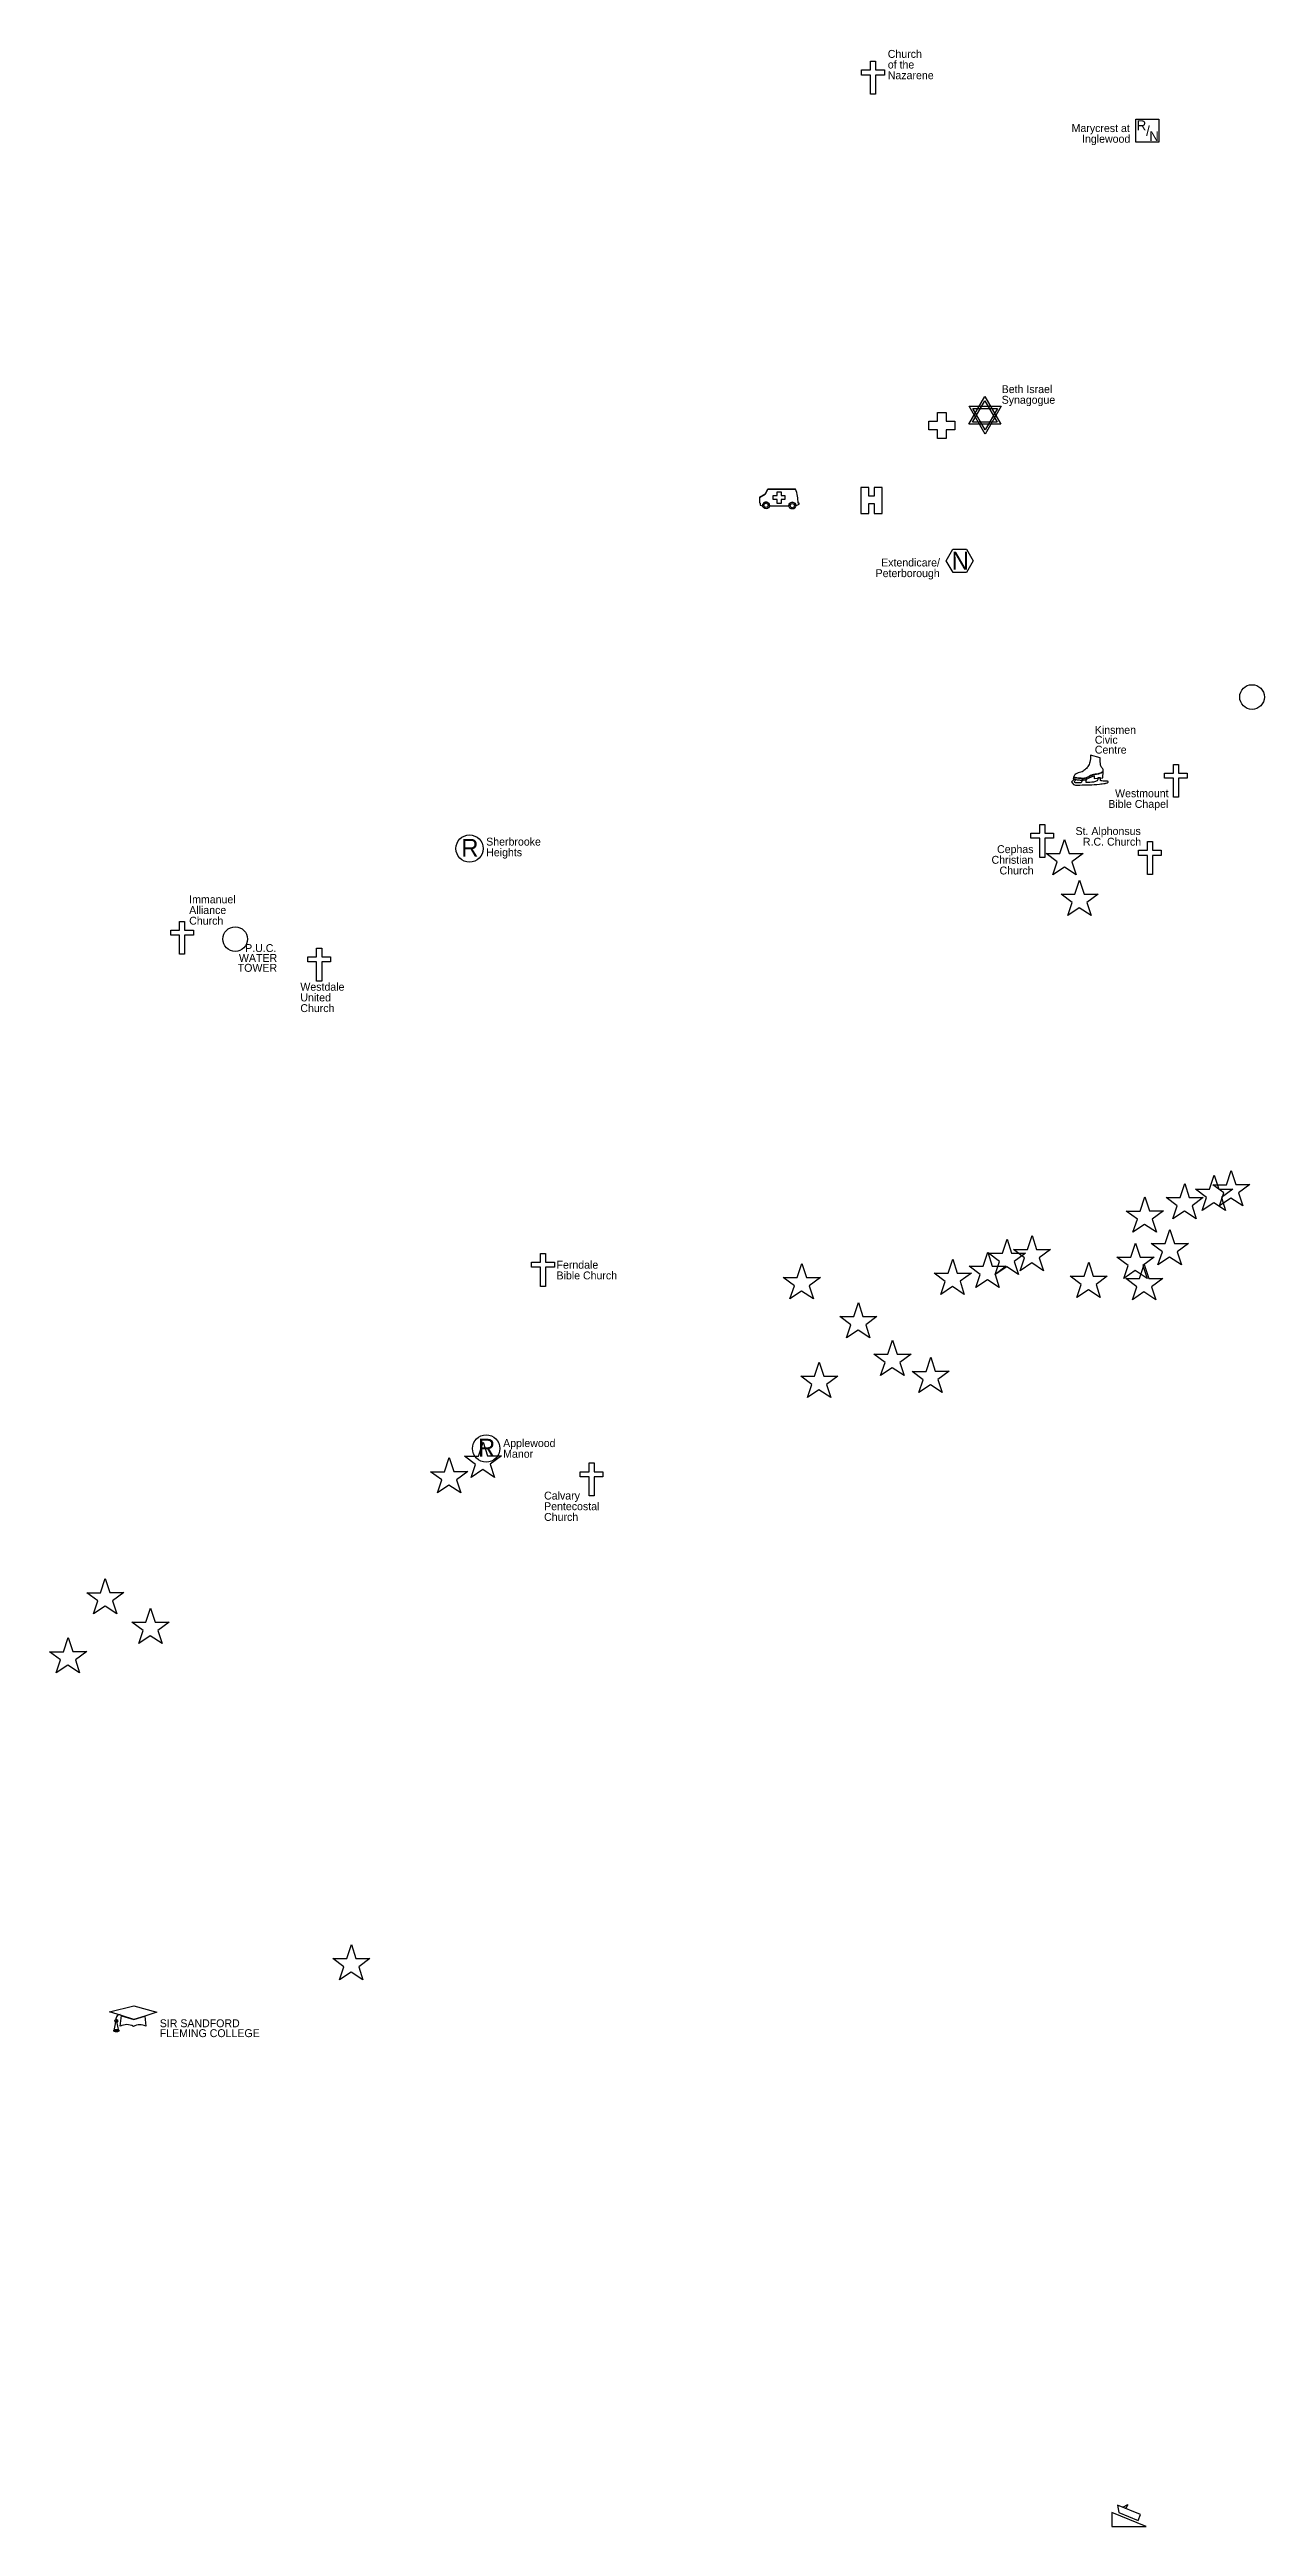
# Model space of a CAD drawing. Extents: x 709372 to 716948, y 4903261 to 4916861.
# Drawn here: x 709372 to 712443, y 4903261 to 4909526 of the extents above; entities that cross this region are included whole.
import ezdxf

# ---------------------------------------------------------------- set-up
doc = ezdxf.new("R2010")
doc.units = 0
for name, color, linetype in [('arenas', 7, 'Continuous'), ('boat ramps', 7, 'Continuous'), ('hospital_health', 7, 'Continuous'), ('nursing homes', 7, 'Continuous'), ('post secondary', 7, 'Continuous'), ('religious inst_', 7, 'Continuous'), ('restaurants', 7, 'Continuous'), ('retire_nursing', 7, 'Continuous'), ('retirement homes', 7, 'Continuous'), ('water towers', 7, 'Continuous')]:
    doc.layers.add(name, color=color, linetype=linetype)

msp = doc.modelspace()

# ---------------------------------------------------------------- linework, layer by layer
at = {"layer": 'arenas'}
for p, q in [((712027.8, 4907734), (712003.6, 4907740.8)), ((711962.4, 4907680.5), (711955.3, 4907673.6)), ((711955.3, 4907673.6), (711960.3, 4907666.3)), ((711960.6, 4907684.9), (711959.3, 4907680.5)), ((711967.4, 4907679.6), (711962.4, 4907680.5)), ((711963.2, 4907673.1), (711963.6, 4907675.8)), ((711963.7, 4907671.5), (711963.2, 4907673.1)), ((711963.6, 4907675.8), (711967.4, 4907679.6)), ((711965.3, 4907670.5), (711963.7, 4907671.5)), ((711979.8, 4907671), (711965.3, 4907670.5)), ((711983.6, 4907681.1), (711979.8, 4907671)), ((711993.3, 4907682.9), (711983.6, 4907681.1)), ((711992.5, 4907672.1), (711993.3, 4907682.9)), ((712012.3, 4907688.5), (712012.6, 4907681.7)), ((712012.6, 4907681.7), (712034.1, 4907683.4)), ((712028.6, 4907683.8), (712021.4, 4907683.2)), ((712034.1, 4907683.4), (712035.2, 4907699.7))]:
    msp.add_line(p, q, dxfattribs=at)
for points in [[(712003.6, 4907740.8), (712001.5, 4907723.2), (711996.9, 4907711.9), (711995, 4907709.3), (711986.6, 4907702.4), (711981.9, 4907699.1), (711968.9, 4907694.7), (711964.6, 4907691.9), (711961.7, 4907688.4), (711960.4, 4907684.6)], [(712035.6, 4907699.7), (712035.5, 4907702.4), (712034, 4907706), (712031.7, 4907709.7), (712029.5, 4907713.9), (712028, 4907722.7), (712028, 4907729.3), (712027.8, 4907734)], [(711959.3, 4907680.5), (711967.1, 4907679.2), (711977.3, 4907677.9), (711987.2, 4907678.2), (711992.6, 4907679.9), (712000, 4907683.3), (712007.6, 4907686.7), (712012.3, 4907688.5)], [(711960.3, 4907666.3), (711965.2, 4907665.3), (711969.4, 4907665)], [(711960.4, 4907684.6), (711976.8, 4907682.3), (711982.8, 4907681.8), (711992.1, 4907683.2), (712007.1, 4907690.6), (712022.3, 4907693.5), (712029.9, 4907696.1), (712035.6, 4907699.7)], [(712035.2, 4907699.7), (712030, 4907696.4), (712022.5, 4907693.8), (712007.3, 4907690.9), (711992.2, 4907683.6), (711983, 4907682.2), (711976.9, 4907682.6), (711960.6, 4907684.9)], [(711969.4, 4907665), (711976.6, 4907665.3), (711999.8, 4907666), (712025.6, 4907667.7), (712040.4, 4907669.5)], [(712020.1, 4907676), (712011.2, 4907673), (711992.5, 4907672.1)], [(712021.4, 4907683.2), (712022.1, 4907679), (712020.1, 4907676)], [(712045.4, 4907675.3), (712031.7, 4907675.6), (712028.7, 4907676.8), (712028.2, 4907680), (712028.6, 4907683.8)], [(712040.4, 4907669.5), (712043.2, 4907670.2), (712047.8, 4907672.4), (712048.3, 4907673.4), (712047.4, 4907674.6), (712045.4, 4907675.3)]]:
    msp.add_spline(points, degree=3, dxfattribs=at)
at = {"layer": 'boat ramps'}
for points in [[(712057.5, 4903296.5), (712057.5, 4903260.8), (712144.1, 4903260.8)], [(712123.6, 4903276.1), (712129.7, 4903290.7), (712071.1, 4903315), (712074.6, 4903295.8)], [(712085.1, 4903309.3), (712097.2, 4903316.7), (712091.8, 4903306.3)]]:
    msp.add_lwpolyline(points, close=True, dxfattribs=at)
at = {"layer": 'hospital_health'}
for p, q in [((711616.4, 4908585.8), (711616.4, 4908607.7)), ((711616.4, 4908607.7), (711638.3, 4908607.7)), ((711638.3, 4908607.7), (711638.3, 4908585.8)), ((711594.6, 4908563.9), (711594.6, 4908585.8)), ((711594.6, 4908585.8), (711616.4, 4908585.8)), ((711616.4, 4908563.9), (711594.6, 4908563.9)), ((711616.4, 4908542.1), (711616.4, 4908563.9)), ((711638.3, 4908542.1), (711616.4, 4908542.1)), ((711638.3, 4908585.8), (711660.2, 4908585.8)), ((711660.2, 4908563.9), (711638.3, 4908563.9)), ((711638.3, 4908563.9), (711638.3, 4908542.1)), ((711660.2, 4908585.8), (711660.2, 4908563.9)), ((711422.3, 4908417.5), (711422.3, 4908352.4)), ((711442.6, 4908417.5), (711422.3, 4908417.5)), ((711442.6, 4908395.7), (711442.6, 4908417.5)), ((711476.5, 4908417.5), (711456.2, 4908417.5)), ((711456.2, 4908417.5), (711456.2, 4908395.7)), ((711476.5, 4908352.4), (711476.5, 4908417.5)), ((711191.3, 4908371.6), (711241.3, 4908371.7)), ((711191.3, 4908371.6), (711241.3, 4908371.7)), ((711201.1, 4908387.6), (711201.1, 4908397.4)), ((711201.1, 4908397.4), (711211, 4908397.4)), ((711211, 4908387.6), (711201.1, 4908387.6)), ((711211, 4908397.4), (711211, 4908407.3)), ((711211, 4908407.3), (711220.9, 4908407.3)), ((711211, 4908377.7), (711211, 4908387.6)), ((711220.9, 4908377.7), (711211, 4908377.7)), ((711220.9, 4908407.3), (711220.9, 4908397.4)), ((711220.9, 4908397.4), (711230.8, 4908397.4)), ((711230.8, 4908387.6), (711220.9, 4908387.6)), ((711220.9, 4908387.6), (711220.9, 4908377.7)), ((711230.8, 4908397.4), (711230.8, 4908387.6)), ((711422.3, 4908352.4), (711442.6, 4908352.4)), ((711456.2, 4908395.7), (711442.6, 4908395.7)), ((711442.6, 4908352.4), (711442.6, 4908377.6)), ((711442.6, 4908377.6), (711456.2, 4908377.6)), ((711456.2, 4908377.6), (711456.2, 4908352.4)), ((711456.2, 4908352.4), (711476.5, 4908352.4))]:
    msp.add_line(p, q, dxfattribs=at)
for points in [[(711166.1, 4908393), (711181.1, 4908400.7), (711187.5, 4908413.4), (711257.9, 4908413.4)], [(711257.9, 4908413.4), (711187.5, 4908413.4), (711181.1, 4908400.7), (711166.1, 4908393)], [(711166.1, 4908393), (711166.1, 4908378.9), (711168, 4908378.4), (711168, 4908373), (711174.8, 4908371.8)], [(711166.1, 4908393), (711166.1, 4908378.9), (711168, 4908378.4), (711168, 4908373), (711174.8, 4908371.8)], [(711257.9, 4908371.6), (711267.1, 4908376), (711267.1, 4908378.4), (711264.2, 4908378.4)], [(711257.9, 4908371.6), (711267.1, 4908376), (711267.1, 4908378.4), (711264.2, 4908378.4)]]:
    msp.add_lwpolyline(points, dxfattribs=at)
for centre, radius in [((711183.1, 4908372.6), 8.57), ((711183.1, 4908372.6), 5.26), ((711249.6, 4908372.1), 8.57), ((711249.6, 4908372.1), 5.26)]:
    msp.add_circle(centre, radius, dxfattribs=at)
for centre, radius, start, end in [((711183.1, 4908372.6), 8.32, 353.62125, 185.14331), ((711249.6, 4908372.1), 8.32, 357.01523, 182.75833), ((711167.6, 4908379), 96.5, 359.61764, 20.83774), ((711167.6, 4908379), 96.5, 359.61764, 20.83774)]:
    msp.add_arc(centre, radius, start, end, dxfattribs=at)
at = {"layer": 'nursing homes'}
msp.add_lwpolyline([(711689.9, 4908203.1), (711656, 4908202.8), (711638.8, 4908232.2), (711655.6, 4908261.7), (711689.6, 4908261.9), (711706.7, 4908232.6)], close=True, dxfattribs=at)
at = {"layer": 'post secondary'}
for p, q in [((709523.6, 4904562.6), (709585, 4904578)), ((709553.9, 4904552.9), (709523.6, 4904562.6)), ((709538.3, 4904537.2), (709534.2, 4904514.7)), ((709542.3, 4904537.7), (709538.3, 4904537.2)), ((709547.3, 4904514.7), (709542.3, 4904537.7)), ((709550.7, 4904526.1), (709553.9, 4904552.9)), ((709553.8, 4904552.7), (709585, 4904542.8)), ((709553.9, 4904552.9), (709585, 4904542.8)), ((709585, 4904542.8), (709553.9, 4904552.9)), ((709585, 4904578), (709643.2, 4904561.3)), ((709585, 4904542.8), (709612.5, 4904551.5)), ((709612.5, 4904551.5), (709585, 4904542.8)), ((709585, 4904542.8), (709612.4, 4904551.3)), ((709643.2, 4904561.3), (709612.5, 4904551.5)), ((709612.5, 4904551.5), (709615.2, 4904526.5)), ((709534.2, 4904514.7), (709547.3, 4904514.7))]:
    msp.add_line(p, q, dxfattribs=at)
msp.add_circle((709540.3, 4904539.6), 3.88, dxfattribs=at)
for centre, radius, start, end in [((709551.6, 4904543.5), 12, 96.65242, 199.07165), ((709567, 4904495.7), 34.4, 60.24649, 118.20356), ((709600.5, 4904494.4), 35.3, 65.51037, 117.81191)]:
    msp.add_arc(centre, radius, start, end, dxfattribs=at)
msp.add_ellipse((709540.8, 4904514.8), major_axis=(6.77, 0), ratio=0.490572, dxfattribs=at)
at = {"layer": 'religious inst_'}
for points in [[(711446.9, 4909473.9), (711446.9, 4909495.9), (711459.9, 4909495.9), (711459.9, 4909473.9)], [(711446.9, 4909460.9), (711424.7, 4909460.9), (711424.7, 4909473.9), (711446.9, 4909473.9)], [(711459.9, 4909460.9), (711459.9, 4909412.5), (711446.9, 4909412.5), (711446.9, 4909460.9)], [(711459.9, 4909473.9), (711482.1, 4909473.9), (711482.1, 4909460.9), (711459.9, 4909460.9)], [(712212.9, 4907682.7), (712190.7, 4907682.7), (712190.7, 4907695.7), (712212.9, 4907695.7)], [(712212.9, 4907695.7), (712212.9, 4907717.7), (712225.8, 4907717.7), (712225.8, 4907695.7)], [(712225.8, 4907682.7), (712225.8, 4907634.3), (712212.9, 4907634.3), (712212.9, 4907682.7)], [(712225.8, 4907695.7), (712248, 4907695.7), (712248, 4907682.7), (712225.8, 4907682.7)], [(711874.9, 4907530.8), (711852.7, 4907530.8), (711852.7, 4907543.8), (711874.9, 4907543.8)], [(711874.9, 4907543.8), (711874.9, 4907565.8), (711887.8, 4907565.8), (711887.8, 4907543.8)], [(711887.8, 4907543.8), (711910, 4907543.8), (711910, 4907530.8), (711887.8, 4907530.8)], [(711887.8, 4907530.8), (711887.8, 4907482.4), (711874.9, 4907482.4), (711874.9, 4907530.8)], [(712147.1, 4907487.3), (712124.9, 4907487.3), (712124.9, 4907500.2), (712147.1, 4907500.2)], [(712147.1, 4907500.2), (712147.1, 4907522.3), (712160.1, 4907522.3), (712160.1, 4907500.2)], [(712160.1, 4907487.3), (712160.1, 4907438.9), (712147.1, 4907438.9), (712147.1, 4907487.3)], [(712160.1, 4907500.2), (712182.2, 4907500.2), (712182.2, 4907487.3), (712160.1, 4907487.3)], [(709700.3, 4907285.6), (709678.1, 4907285.6), (709678.1, 4907298.5), (709700.3, 4907298.5)], [(709700.3, 4907298.5), (709700.3, 4907320.6), (709713.3, 4907320.6), (709713.3, 4907298.5)], [(709713.3, 4907298.5), (709735.4, 4907298.5), (709735.4, 4907285.6), (709713.3, 4907285.6)], [(709713.3, 4907285.6), (709713.3, 4907237.2), (709700.3, 4907237.2), (709700.3, 4907285.6)], [(710046.9, 4907218.1), (710024.7, 4907218.1), (710024.7, 4907231), (710046.9, 4907231)], [(710046.9, 4907231), (710046.9, 4907253.1), (710059.8, 4907253.1), (710059.8, 4907231)], [(710059.8, 4907231), (710082, 4907231), (710082, 4907218.1), (710059.8, 4907218.1)], [(710059.8, 4907218.1), (710059.8, 4907169.7), (710046.9, 4907169.7), (710046.9, 4907218.1)], [(710612.7, 4906458.7), (710612.7, 4906480.7), (710625.7, 4906480.7), (710625.7, 4906458.7)], [(710612.7, 4906445.7), (710590.5, 4906445.7), (710590.5, 4906458.7), (710612.7, 4906458.7)], [(710625.7, 4906445.7), (710625.7, 4906397.3), (710612.7, 4906397.3), (710612.7, 4906445.7)], [(710625.7, 4906458.7), (710647.9, 4906458.7), (710647.9, 4906445.7), (710625.7, 4906445.7)], [(710735.5, 4905915.7), (710713.3, 4905915.7), (710713.3, 4905928.6), (710735.5, 4905928.6)], [(710735.5, 4905928.6), (710735.5, 4905950.6), (710748.5, 4905950.6), (710748.5, 4905928.6)], [(710748.5, 4905915.7), (710748.5, 4905867.2), (710735.5, 4905867.2), (710735.5, 4905915.7)], [(710748.5, 4905928.6), (710770.7, 4905928.6), (710770.7, 4905915.7), (710748.5, 4905915.7)]]:
    msp.add_lwpolyline(points, dxfattribs=at)
for points in [[(711736.1, 4908647.8), (711776.6, 4908577.7), (711695.6, 4908577.7)], [(711736.7, 4908553.1), (711696.3, 4908623.2), (711777.2, 4908623.2)], [(711736.1, 4908637), (711767.2, 4908583.1), (711705, 4908583.1)], [(711736.7, 4908563.9), (711705.6, 4908617.8), (711767.9, 4908617.8)]]:
    msp.add_lwpolyline(points, close=True, dxfattribs=at)
at = {"layer": 'restaurants'}
for points in [[(711890.9, 4907492.1), (711926.1, 4907492.1), (711937.9, 4907527.7), (711949.4, 4907492.3), (711984.8, 4907492.3), (711956.3, 4907471.4), (711967, 4907438.3), (711937.1, 4907457.9), (711907.9, 4907438.3), (711919, 4907471.2)], [(711928.8, 4907389), (711964, 4907389), (711975.8, 4907424.5), (711987.3, 4907389.2), (712022.7, 4907389.2), (711994.2, 4907368.2), (712004.9, 4907335.2), (711975, 4907354.7), (711945.8, 4907335.2), (711956.9, 4907368)], [(712268.8, 4906643.2), (712304, 4906643.2), (712315.8, 4906678.8), (712327.3, 4906643.4), (712362.7, 4906643.4), (712334.2, 4906622.4), (712344.9, 4906589.4), (712315, 4906609), (712285.8, 4906589.4), (712296.9, 4906622.2)], [(712312.1, 4906654.5), (712347.2, 4906654.5), (712359.1, 4906690.1), (712370.6, 4906654.7), (712405.9, 4906654.7), (712377.5, 4906633.7), (712388.1, 4906600.7), (712358.3, 4906620.2), (712329, 4906600.7), (712340.1, 4906633.5)], [(712093.6, 4906587.9), (712128.8, 4906587.9), (712140.6, 4906623.5), (712152.1, 4906588.1), (712187.5, 4906588.1), (712159, 4906567.2), (712169.7, 4906534.1), (712139.9, 4906553.7), (712110.6, 4906534.1), (712121.7, 4906567)], [(712194.4, 4906622.1), (712229.6, 4906622.1), (712241.5, 4906657.7), (712252.9, 4906622.3), (712288.3, 4906622.3), (712259.9, 4906601.4), (712270.5, 4906568.3), (712240.7, 4906587.9), (712211.4, 4906568.3), (712222.5, 4906601.2)], [(712156.8, 4906505.6), (712192, 4906505.6), (712203.8, 4906541.2), (712215.3, 4906505.8), (712250.7, 4906505.8), (712222.2, 4906484.8), (712232.9, 4906451.8), (712203, 4906471.4), (712173.8, 4906451.8), (712184.9, 4906484.6)], [(711696.5, 4906448.1), (711731.7, 4906448.1), (711743.6, 4906483.7), (711755, 4906448.3), (711790.4, 4906448.3), (711761.9, 4906427.3), (711772.6, 4906394.3), (711742.8, 4906413.9), (711713.5, 4906394.3), (711724.6, 4906427.1)], [(711745.2, 4906481.2), (711780.4, 4906481.2), (711792.2, 4906516.8), (711803.7, 4906481.4), (711839.1, 4906481.4), (711810.6, 4906460.5), (711821.3, 4906427.4), (711791.5, 4906447), (711762.2, 4906427.4), (711773.3, 4906460.3)], [(711808.4, 4906490.7), (711843.6, 4906490.7), (711855.4, 4906526.3), (711866.9, 4906490.9), (711902.3, 4906490.9), (711873.8, 4906469.9), (711884.5, 4906436.9), (711854.6, 4906456.5), (711825.4, 4906436.9), (711836.4, 4906469.7)], [(712070.1, 4906471.3), (712105.3, 4906471.3), (712117.1, 4906506.9), (712128.6, 4906471.5), (712164, 4906471.5), (712135.5, 4906450.5), (712146.2, 4906417.5), (712116.3, 4906437.1), (712087.1, 4906417.5), (712098.1, 4906450.3)], [(711226.5, 4906419.6), (711261.7, 4906419.6), (711273.6, 4906455.2), (711285, 4906419.8), (711320.4, 4906419.8), (711292, 4906398.8), (711302.6, 4906365.8), (711272.8, 4906385.4), (711243.5, 4906365.8), (711254.6, 4906398.6)], [(711608.1, 4906430.9), (711643.3, 4906430.9), (711655.1, 4906466.5), (711666.6, 4906431.1), (711702, 4906431.1), (711673.5, 4906410.1), (711684.2, 4906377.1), (711654.3, 4906396.7), (711625.1, 4906377.1), (711636.2, 4906410)], [(711951.7, 4906422.9), (711986.9, 4906422.9), (711998.8, 4906458.5), (712010.2, 4906423.1), (712045.6, 4906423.1), (712017.2, 4906402.1), (712027.8, 4906369.1), (711998, 4906388.7), (711968.7, 4906369.1), (711979.8, 4906401.9)], [(712092.2, 4906417.3), (712127.4, 4906417.3), (712139.2, 4906452.9), (712150.7, 4906417.5), (712186.1, 4906417.5), (712157.6, 4906396.5), (712168.3, 4906363.5), (712138.4, 4906383.1), (712109.2, 4906363.5), (712120.3, 4906396.3)], [(711369.5, 4906320.8), (711404.7, 4906320.8), (711416.5, 4906356.4), (711428, 4906321), (711463.4, 4906321), (711434.9, 4906300.1), (711445.6, 4906267), (711415.7, 4906286.6), (711386.5, 4906267), (711397.5, 4906299.9)], [(711455.8, 4906225.6), (711491, 4906225.6), (711502.9, 4906261.2), (711514.3, 4906225.8), (711549.7, 4906225.8), (711521.3, 4906204.9), (711531.9, 4906171.9), (711502.1, 4906191.4), (711472.8, 4906171.9), (711483.9, 4906204.7)], [(711270.7, 4906170.2), (711305.8, 4906170.2), (711317.7, 4906205.8), (711329.2, 4906170.4), (711364.5, 4906170.4), (711336.1, 4906149.4), (711346.8, 4906116.4), (711316.9, 4906136), (711287.7, 4906116.4), (711298.7, 4906149.2)], [(711552.3, 4906182.3), (711587.5, 4906182.3), (711599.3, 4906217.9), (711610.8, 4906182.5), (711646.2, 4906182.5), (711617.7, 4906161.5), (711628.4, 4906128.5), (711598.5, 4906148.1), (711569.3, 4906128.5), (711580.3, 4906161.3)], [(710420.6, 4905968.1), (710455.8, 4905968.1), (710467.6, 4906003.7), (710479.1, 4905968.3), (710514.5, 4905968.3), (710486, 4905947.3), (710496.7, 4905914.3), (710466.9, 4905933.9), (710437.6, 4905914.3), (710448.7, 4905947.1)], [(710335.1, 4905928.6), (710370.2, 4905928.6), (710382.1, 4905964.2), (710393.6, 4905928.8), (710428.9, 4905928.8), (710400.5, 4905907.9), (710411.2, 4905874.8), (710381.3, 4905894.4), (710352.1, 4905874.8), (710363.1, 4905907.7)], [(709465.7, 4905622.5), (709500.9, 4905622.5), (709512.8, 4905658.1), (709524.2, 4905622.7), (709559.6, 4905622.7), (709531.1, 4905601.8), (709541.8, 4905568.7), (709512, 4905588.3), (709482.7, 4905568.7), (709493.8, 4905601.6)], [(709580.2, 4905547.9), (709615.4, 4905547.9), (709627.3, 4905583.5), (709638.7, 4905548.1), (709674.1, 4905548.1), (709645.7, 4905527.1), (709656.3, 4905494.1), (709626.5, 4905513.7), (709597.2, 4905494.1), (709608.3, 4905526.9)], [(709371.8, 4905473.3), (709407, 4905473.3), (709418.9, 4905508.9), (709430.3, 4905473.5), (709465.7, 4905473.5), (709437.3, 4905452.6), (709447.9, 4905419.5), (709418.1, 4905439.1), (709388.8, 4905419.5), (709399.9, 4905452.4)], [(710087.9, 4904697.1), (710123.1, 4904697.1), (710134.9, 4904732.7), (710146.4, 4904697.3), (710181.8, 4904697.3), (710153.3, 4904676.4), (710164, 4904643.3), (710134.1, 4904662.9), (710104.9, 4904643.3), (710115.9, 4904676.2)]]:
    msp.add_lwpolyline(points, close=True, dxfattribs=at)
at = {"layer": 'retire_nursing'}
msp.add_lwpolyline([(712117.9, 4909349.7), (712176.4, 4909349.7), (712176.4, 4909291.2), (712117.9, 4909291.2)], close=True, dxfattribs=at)
at = {"layer": 'retirement homes'}
for centre in [(710433.6, 4907504.6), (710475.7, 4905987.4)]:
    msp.add_circle(centre, 34.5, dxfattribs=at)
at = {"layer": 'water towers'}
for centre, major_axis, ratio in [((712411.7, 4907888), (31.2, 0), 0.999995), ((709841.1, 4907275.7), (0, 31.2), 0.999998)]:
    msp.add_ellipse(centre, major_axis=major_axis, ratio=ratio, dxfattribs=at)

# ---------------------------------------------------------------- texts
at = {"layer": 'arenas'}
for s, p in [('Civic', (712014.2, 4907769.8)), ('Kinsmen', (712014.2, 4907794.8)), ('Centre', (712014.2, 4907744.8))]:
    msp.add_text(s, height=20, dxfattribs=at).set_placement(p)
at = {"layer": 'nursing homes'}
for s, height, p in [('Extendicare/', 20, (711474, 4908218.2)), ('N', 45, (711652.1, 4908210.2)), ('Peterborough', 20, (711460, 4908191.2))]:
    msp.add_text(s, height=height, dxfattribs=at).set_placement(p)
at = {"layer": 'post secondary'}
for s, p in [('SIR SANDFORD', (709650.4, 4904523.5)), ('FLEMING COLLEGE', (709650.4, 4904498.5))]:
    msp.add_text(s, height=20, dxfattribs=at).set_placement(p)
at = {"layer": 'religious inst_'}
for s, p in [('of the', (711490.8, 4909477.6)), ('Church', (711490.8, 4909504.6)), ('Nazarene', (711490.8, 4909450.6)), ('Beth Israel', (711778.7, 4908656.7)), ('Synagogue', (711778.7, 4908629.7)), ('Bible Chapel', (712048.3, 4907607.5)), ('Westmount', (712065.4, 4907634.5)), ('St. Alphonsus', (711965.4, 4907539)), ('Christian', (711753.1, 4907466.2)), ('Cephas', (711767, 4907493.2)), ('R.C. Church', (711984.1, 4907512)), ('Church', (711773.3, 4907439.2)), ('Alliance', (709724.8, 4907339.2)), ('Immanuel', (709724.8, 4907366.2)), ('Church', (709724.8, 4907312.2)), ('Westdale ', (710005.8, 4907145.1)), ('Church', (710005.8, 4907091.1)), ('United', (710005.8, 4907118.1)), ('Ferndale', (710653.4, 4906442)), ('Bible Church', (710653.4, 4906415)), ('Calvary', (710622, 4905858.2)), ('Pentecostal', (710622, 4905831.2)), ('Church', (710622, 4905804.2))]:
    msp.add_text(s, height=20, dxfattribs=at).set_placement(p)
at = {"layer": 'retire_nursing'}
for s, height, p in [('Marycrest at', 20, (711955.5, 4909316.9)), ('Inglewood', 20, (711981.9, 4909289.9)), ('R', 25, (712120.1, 4909321.4)), ('/', 25, (712143.9, 4909307.7)), ('N', 25, (712152, 4909294))]:
    msp.add_text(s, height=height, dxfattribs=at).set_placement(p)
at = {"layer": 'retirement homes'}
for s, height, p in [('R', 45, (710412.7, 4907484)), ('Sherbrooke', 20, (710475.6, 4907512.2)), ('Heights', 20, (710475.6, 4907485.2)), ('R', 45, (710454.9, 4905966.8)), ('Applewood', 20, (710518.5, 4905990.9)), ('Manor', 20, (710518.5, 4905963.9))]:
    msp.add_text(s, height=height, dxfattribs=at).set_placement(p)
at = {"layer": 'water towers'}
for s, p in [('WATER', (709850.6, 4907218)), ('P.U.C.', (709866.3, 4907243)), ('TOWER', (709847.5, 4907193))]:
    msp.add_text(s, height=20, dxfattribs=at).set_placement(p)

doc.saveas('drawing.dxf')
